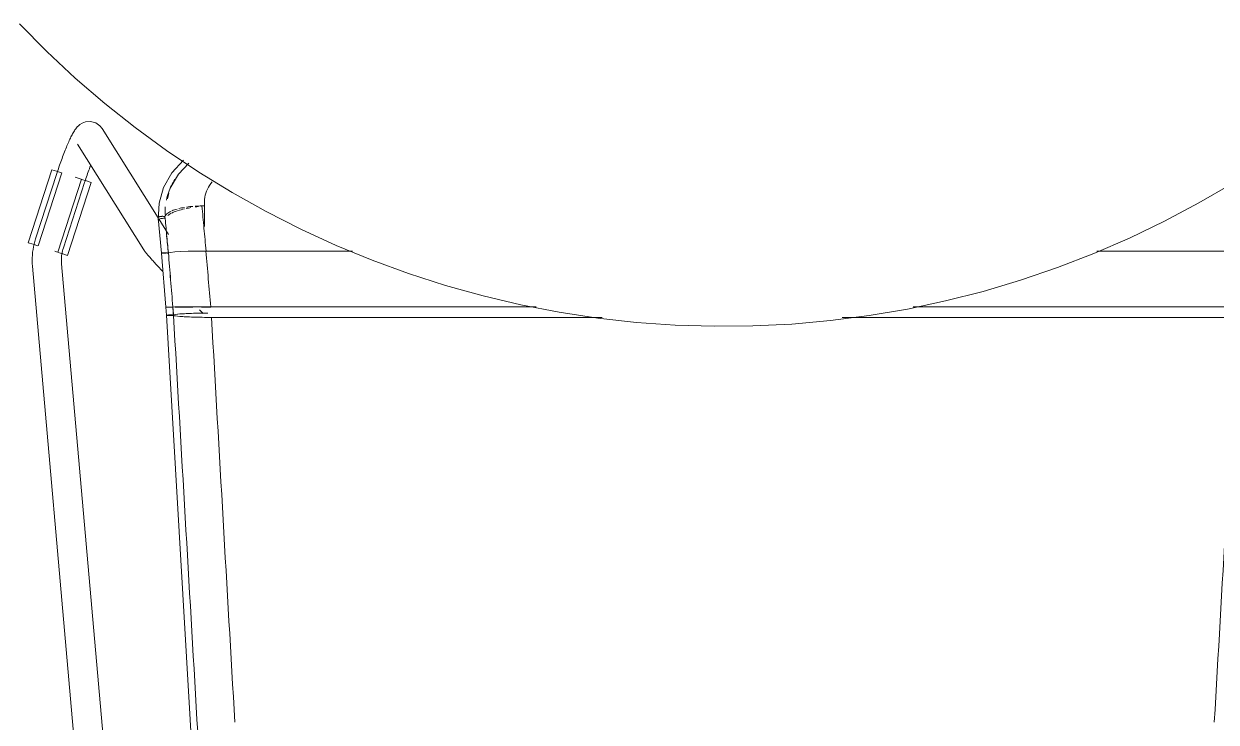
# Model space of a CAD drawing. Header units: millimetres. Extents: x 79795 to 317870, y -36033 to 97293.
# Drawn here: x 227165.2 to 227655.4, y 30496.5 to 30783.8 of the extents above; entities that cross this region are included whole.
import ezdxf

# ---------------------------------------------------------------- set-up
doc = ezdxf.new("R2010")
doc.units = ezdxf.units.MM
doc.header["$MEASUREMENT"] = 0
doc.layers.add('I-FURN', color=8, linetype='CONTINUOUS', lineweight=9)

msp = doc.modelspace()

# ---------------------------------------------------------------- linework, layer by layer
at = {"layer": 'I-FURN'}
for p, q in [((227163.32, 30783.76), (227174.58, 30772.38)), ((227174.58, 30772.38), (227186.27, 30761.47)), ((227186.27, 30761.47), (227198.4, 30751.03)), ((227198.4, 30751.03), (227210.93, 30741.09)), ((227188.24, 30742.37), (227187.62, 30741.85)), ((227189.16, 30742.94), (227188.24, 30742.37)), ((227190.54, 30743.46), (227189.16, 30742.94)), ((227192.51, 30743.63), (227190.54, 30743.46)), ((227194.74, 30743.05), (227192.51, 30743.63)), ((227196.47, 30741.82), (227194.74, 30743.05)), ((227184.54, 30737.26), (227184.31, 30736.78)), ((227184.77, 30737.71), (227184.54, 30737.26)), ((227185, 30738.15), (227184.77, 30737.71)), ((227185.23, 30738.58), (227185, 30738.15)), ((227185.46, 30738.99), (227185.23, 30738.58)), ((227185.69, 30739.39), (227185.46, 30738.99)), ((227185.94, 30739.78), (227185.69, 30739.39)), ((227186.19, 30740.17), (227185.94, 30739.78)), ((227186.47, 30740.56), (227186.19, 30740.17)), ((227186.78, 30740.96), (227186.47, 30740.56)), ((227187.15, 30741.39), (227186.78, 30740.96)), ((227187.62, 30741.85), (227187.15, 30741.39)), ((227196.47, 30741.82), (227197.37, 30740.7)), ((227220.4, 30703.93), (227197.37, 30740.7)), ((227210.93, 30741.09), (227223.85, 30731.65)), ((227182.38, 30732.36), (227182.13, 30731.74)), ((227182.63, 30732.97), (227182.38, 30732.36)), ((227182.88, 30733.57), (227182.63, 30732.97)), ((227183.12, 30734.15), (227182.88, 30733.57)), ((227183.36, 30734.71), (227183.12, 30734.15)), ((227183.6, 30735.25), (227183.36, 30734.71)), ((227183.84, 30735.78), (227183.6, 30735.25)), ((227184.08, 30736.29), (227183.84, 30735.78)), ((227184.31, 30736.78), (227184.08, 30736.29)), ((227187.2, 30734.33), (227214.5, 30690.74)), ((227180.61, 30727.71), (227180.35, 30727.01)), ((227180.86, 30728.41), (227180.61, 30727.71)), ((227181.12, 30729.1), (227180.86, 30728.41)), ((227181.37, 30729.78), (227181.12, 30729.1)), ((227181.62, 30730.44), (227181.37, 30729.78)), ((227181.88, 30731.1), (227181.62, 30730.44)), ((227182.13, 30731.74), (227181.88, 30731.1)), ((227223.85, 30731.65), (227237.14, 30722.74)), ((227226, 30722.51), (227230.74, 30727.66)), ((227166.99, 30693.72), (227176.68, 30723.73)), ((227171.04, 30692.42), (227180.73, 30722.43)), ((227176.68, 30723.73), (227178.64, 30723.1)), ((227178.64, 30723.1), (227180.61, 30722.46)), ((227178.86, 30722.63), (227178.71, 30722.17)), ((227179.1, 30723.37), (227178.86, 30722.63)), ((227179.35, 30724.11), (227179.1, 30723.37)), ((227179.59, 30724.84), (227179.35, 30724.11)), ((227179.85, 30725.57), (227179.59, 30724.84)), ((227180.1, 30726.29), (227179.85, 30725.57)), ((227180.35, 30727.01), (227180.1, 30726.29)), ((227191.62, 30722.88), (227191.39, 30722.21)), ((227191.86, 30723.54), (227191.62, 30722.88)), ((227192.09, 30724.18), (227191.86, 30723.54)), ((227192.33, 30724.82), (227192.09, 30724.18)), ((227192.56, 30725.44), (227192.33, 30724.82)), ((227222.61, 30716.5), (227226, 30722.51)), ((227228.68, 30721.93), (227232.95, 30726.4)), ((227237.14, 30722.74), (227250.77, 30714.36)), ((227178.71, 30722.17), (227169.99, 30695.36)), ((227188.8, 30719.82), (227179.11, 30689.81)), ((227181.41, 30691.65), (227190.12, 30718.47)), ((227183.15, 30688.51), (227192.84, 30718.51)), ((227188.7, 30719.85), (227186.22, 30720.65)), ((227188.91, 30719.78), (227190.89, 30719.14)), ((227190.23, 30718.8), (227190.12, 30718.47)), ((227190.45, 30719.49), (227190.23, 30718.8)), ((227190.68, 30720.18), (227190.45, 30719.49)), ((227190.92, 30720.86), (227190.68, 30720.18)), ((227190.89, 30719.14), (227192.84, 30718.51)), ((227191.15, 30721.54), (227190.92, 30720.86)), ((227191.39, 30722.21), (227191.15, 30721.54)), ((227225.32, 30716.1), (227228.68, 30721.93)), ((227648.25, 30710.07), (227662.06, 30718.15)), ((227220.74, 30709.98), (227222.61, 30716.5)), ((227250.77, 30714.36), (227264.73, 30706.54)), ((227220.45, 30703.07), (227220.74, 30709.98)), ((227238.4, 30708.86), (227239.45, 30708.86)), ((227239.39, 30710.1), (227239.39, 30700.35)), ((227634.13, 30702.56), (227648.25, 30710.07)), ((227220.33, 30703.97), (227221.75, 30689.48)), ((227224.67, 30697.11), (227220.63, 30703.56)), ((227264.73, 30706.54), (227278.99, 30699.29)), ((227278.99, 30699.29), (227293.52, 30692.61)), ((227619.72, 30695.61), (227634.13, 30702.56)), ((227168.95, 30693.09), (227166.99, 30693.72)), ((227170.92, 30692.46), (227168.95, 30693.09)), ((227169.38, 30693.16), (227169.13, 30692.05)), ((227169.66, 30694.27), (227169.38, 30693.16)), ((227169.99, 30695.36), (227169.66, 30694.27)), ((227605.04, 30689.24), (227619.72, 30695.61)), ((227168.68, 30688.65), (227168.61, 30687.51)), ((227168.78, 30689.79), (227168.68, 30688.65)), ((227168.94, 30690.92), (227168.78, 30689.79)), ((227169.13, 30692.05), (227168.94, 30690.92)), ((227179.01, 30689.84), (227177.85, 30690.22)), ((227181.2, 30689.14), (227179.22, 30689.77)), ((227180.64, 30687.74), (227180.7, 30688.4)), ((227180.7, 30688.4), (227180.79, 30689.05)), ((227180.79, 30689.05), (227180.9, 30689.7)), ((227180.9, 30689.7), (227181.04, 30690.35)), ((227181.04, 30690.35), (227181.21, 30690.99)), ((227183.15, 30688.51), (227181.2, 30689.14)), ((227181.21, 30690.99), (227181.4, 30691.63)), ((227181.4, 30691.63), (227181.41, 30691.65)), ((227214.5, 30690.74), (227214.72, 30690.42)), ((227214.72, 30690.42), (227214.9, 30690.16)), ((227214.9, 30690.16), (227215.07, 30689.93)), ((227215.07, 30689.93), (227215.25, 30689.71)), ((227215.25, 30689.71), (227215.43, 30689.49)), ((227215.43, 30689.49), (227215.62, 30689.26)), ((227215.62, 30689.26), (227215.82, 30689.02)), ((227215.82, 30689.02), (227216.03, 30688.76)), ((227216.03, 30688.76), (227216.26, 30688.5)), ((227216.26, 30688.5), (227216.5, 30688.22)), ((227216.5, 30688.22), (227216.76, 30687.92)), ((227221.82, 30689.5), (227221.75, 30689.48)), ((227221.75, 30689.48), (227221.82, 30689.5)), ((227221.75, 30689.48), (227221.81, 30689.45)), ((227221.75, 30689.48), (227223.58, 30667.28)), ((227221.82, 30689.45), (227221.75, 30689.48)), ((227221.81, 30689.45), (227222, 30689.43)), ((227222.01, 30689.53), (227221.82, 30689.5)), ((227222.01, 30689.43), (227221.82, 30689.45)), ((227222, 30689.43), (227222.29, 30689.41)), ((227222.3, 30689.55), (227222.01, 30689.53)), ((227222.01, 30689.53), (227222.31, 30689.55)), ((227222.3, 30689.41), (227222.01, 30689.43)), ((227222.29, 30689.41), (227222.68, 30689.39)), ((227222.69, 30689.56), (227222.3, 30689.55)), ((227222.68, 30689.39), (227222.3, 30689.41)), ((227222.31, 30689.55), (227222.69, 30689.56)), ((227222.68, 30689.39), (227223.13, 30689.38)), ((227223.13, 30689.38), (227222.68, 30689.39)), ((227223.14, 30689.58), (227222.69, 30689.56)), ((227222.69, 30689.56), (227223.15, 30689.58)), ((227223.13, 30689.38), (227223.62, 30689.37)), ((227223.62, 30689.37), (227223.13, 30689.38)), ((227223.63, 30689.58), (227223.14, 30689.58)), ((227223.15, 30689.58), (227223.64, 30689.58)), ((227224.13, 30689.58), (227223.63, 30689.58)), ((227223.64, 30689.58), (227224.13, 30689.58)), ((227224.12, 30689.38), (227224.59, 30689.38)), ((227224.59, 30689.38), (227224.12, 30689.38)), ((227224.6, 30689.57), (227224.13, 30689.58)), ((227224.13, 30689.58), (227224.6, 30689.57)), ((227225.49, 30689.76), (227224.6, 30689.57)), ((227224.6, 30689.57), (227225.49, 30689.76)), ((227227.23, 30689.94), (227225.49, 30689.76)), ((227225.49, 30689.76), (227227.21, 30689.94)), ((227229.71, 30690.09), (227227.23, 30689.94)), ((227227.23, 30689.94), (227229.66, 30690.09)), ((227229.7, 30690.09), (227232.74, 30690.2)), ((227232.81, 30690.21), (227229.71, 30690.09)), ((227232.8, 30690.21), (227236.24, 30690.28)), ((227236.24, 30690.28), (227232.81, 30690.21)), ((227240.1, 30690.31), (227236.34, 30690.28)), ((227236.34, 30690.28), (227239.98, 30690.31)), ((227300.22, 30690.31), (227240.1, 30690.31)), ((227240.1, 30690.31), (227300.22, 30690.31)), ((227293.52, 30692.61), (227308.32, 30686.51)), ((227590.12, 30683.47), (227605.04, 30689.24)), ((227666.42, 30690.31), (227606.3, 30690.31)), ((227606.3, 30690.31), (227666.42, 30690.31)), ((227168.61, 30687.51), (227168.6, 30686.37)), ((227168.6, 30686.37), (227168.63, 30685.23)), ((227168.63, 30685.23), (227168.7, 30684.09)), ((227168.7, 30684.09), (227168.71, 30684.04)), ((227168.71, 30684.04), (227207.66, 30240.72)), ((227180.6, 30686.41), (227180.61, 30687.08)), ((227180.62, 30685.75), (227180.6, 30686.41)), ((227180.61, 30687.08), (227180.64, 30687.74)), ((227180.66, 30685.09), (227180.62, 30685.75)), ((227217.94, 30260.75), (227180.66, 30685.09)), ((227216.76, 30687.92), (227217.04, 30687.62)), ((227217.04, 30687.62), (227217.32, 30687.29)), ((227217.32, 30687.29), (227217.62, 30686.96)), ((227217.62, 30686.96), (227217.94, 30686.6)), ((227217.94, 30686.6), (227218.27, 30686.24)), ((227218.27, 30686.24), (227218.61, 30685.86)), ((227218.61, 30685.86), (227218.97, 30685.47)), ((227218.97, 30685.47), (227219.34, 30685.07)), ((227219.34, 30685.07), (227219.72, 30684.66)), ((227219.72, 30684.66), (227220.11, 30684.23)), ((227220.11, 30684.23), (227220.51, 30683.8)), ((227220.51, 30683.8), (227220.92, 30683.35)), ((227220.92, 30683.35), (227221.35, 30682.9)), ((227308.32, 30686.51), (227323.34, 30681.01)), ((227574.98, 30678.3), (227590.12, 30683.47)), ((227221.35, 30682.9), (227221.78, 30682.44)), ((227221.78, 30682.44), (227222.22, 30681.97)), ((227323.34, 30681.01), (227338.57, 30676.12)), ((227559.64, 30673.73), (227574.98, 30678.3)), ((227338.57, 30676.12), (227353.99, 30671.84)), ((227544.14, 30669.79), (227559.64, 30673.73)), ((227353.99, 30671.84), (227369.56, 30668.18)), ((227528.49, 30666.46), (227544.14, 30669.79)), ((227223.85, 30663.92), (227223.58, 30667.28)), ((227223.65, 30667.27), (227223.58, 30667.28)), ((227223.58, 30667.28), (227223.65, 30667.28)), ((227223.64, 30667.28), (227223.58, 30667.28)), ((227223.58, 30667.28), (227223.65, 30667.27)), ((227224.12, 30667.28), (227223.83, 30667.28)), ((227223.84, 30667.28), (227224.13, 30667.28)), ((227223.92, 30663.94), (227223.85, 30663.92)), ((227223.85, 30663.92), (227243.14, 30332.01)), ((227223.85, 30663.92), (227223.92, 30663.89)), ((227224.11, 30663.97), (227223.92, 30663.94)), ((227223.92, 30663.89), (227224.11, 30663.86)), ((227224.41, 30663.99), (227224.11, 30663.97)), ((227224.11, 30663.86), (227224.4, 30663.84)), ((227224.51, 30667.28), (227224.12, 30667.28)), ((227224.13, 30667.28), (227224.51, 30667.28)), ((227224.52, 30667.27), (227224.13, 30667.27)), ((227224.13, 30667.27), (227224.51, 30667.27)), ((227224.4, 30663.84), (227224.78, 30663.82)), ((227224.79, 30664.01), (227224.41, 30663.99)), ((227224.51, 30667.28), (227224.96, 30667.28)), ((227224.96, 30667.28), (227224.51, 30667.28)), ((227224.51, 30667.27), (227224.96, 30667.27)), ((227224.97, 30667.27), (227224.52, 30667.27)), ((227224.78, 30663.82), (227225.23, 30663.81)), ((227225.24, 30664.02), (227224.79, 30664.01)), ((227224.96, 30667.28), (227225.45, 30667.28)), ((227225.45, 30667.28), (227224.96, 30667.28)), ((227224.96, 30667.27), (227225.46, 30667.27)), ((227225.46, 30667.27), (227224.97, 30667.27)), ((227225.23, 30663.81), (227225.72, 30663.81)), ((227225.73, 30664.03), (227225.24, 30664.02)), ((227225.45, 30667.28), (227225.95, 30667.28)), ((227225.95, 30667.28), (227225.45, 30667.28)), ((227225.95, 30667.27), (227225.46, 30667.27)), ((227225.46, 30667.27), (227225.95, 30667.27)), ((227225.72, 30663.81), (227226.22, 30663.81)), ((227226.23, 30664.03), (227225.73, 30664.03)), ((227225.95, 30667.28), (227226.42, 30667.28)), ((227226.42, 30667.28), (227225.95, 30667.28)), ((227226.42, 30667.27), (227225.95, 30667.27)), ((227225.95, 30667.27), (227226.42, 30667.27)), ((227226.22, 30663.81), (227226.69, 30663.82)), ((227226.7, 30664.02), (227226.23, 30664.03)), ((227226.42, 30667.28), (227227.31, 30667.3)), ((227227.3, 30667.3), (227226.42, 30667.28)), ((227226.69, 30663.82), (227227.58, 30663.61)), ((227227.6, 30664.23), (227226.7, 30664.02)), ((227229.05, 30667.31), (227227.3, 30667.3)), ((227227.31, 30667.3), (227229.05, 30667.31)), ((227229.07, 30667.24), (227227.32, 30667.25)), ((227227.32, 30667.25), (227229.07, 30667.24)), ((227227.58, 30663.61), (227229.33, 30663.41)), ((227229.35, 30664.42), (227227.6, 30664.23)), ((227231.55, 30667.32), (227229.05, 30667.31)), ((227229.06, 30667.31), (227231.55, 30667.32)), ((227231.57, 30667.23), (227229.07, 30667.24)), ((227229.07, 30667.24), (227231.57, 30667.23)), ((227231.84, 30664.58), (227229.35, 30664.42)), ((227234.69, 30667.33), (227231.55, 30667.32)), ((227231.56, 30667.32), (227234.69, 30667.33)), ((227234.7, 30667.22), (227231.57, 30667.23)), ((227231.57, 30667.23), (227234.69, 30667.22)), ((227234.96, 30664.7), (227231.84, 30664.58)), ((227234.69, 30667.33), (227238.25, 30667.34)), ((227238.25, 30667.34), (227234.69, 30667.33)), ((227238.51, 30664.78), (227234.96, 30664.7)), ((227237.35, 30666.19), (227238.82, 30664.66)), ((227242.04, 30667.34), (227238.25, 30667.34)), ((227242.03, 30667.21), (227238.25, 30667.21)), ((227238.25, 30667.21), (227242.03, 30667.21)), ((227238.26, 30667.34), (227242.04, 30667.34)), ((227240.77, 30664.81), (227238.51, 30664.78)), ((227242.04, 30667.34), (227375.78, 30667.34)), ((227375.78, 30667.34), (227242.04, 30667.34)), ((227369.56, 30668.18), (227385.27, 30665.15)), ((227385.27, 30665.15), (227401.09, 30662.74)), ((227496.85, 30661.71), (227512.72, 30663.77)), ((227512.72, 30663.77), (227528.49, 30666.46)), ((227530.84, 30667.34), (227664.47, 30667.34)), ((227664.47, 30667.34), (227530.84, 30667.34)), ((227229.33, 30663.41), (227231.83, 30663.25)), ((227231.83, 30663.25), (227234.96, 30663.13)), ((227234.96, 30663.13), (227238.52, 30663.05)), ((227238.52, 30663.05), (227242.31, 30663.02)), ((227242.31, 30663.02), (227402.88, 30663.02)), ((227402.88, 30663.02), (227242.31, 30663.02)), ((227401.09, 30662.74), (227416.99, 30660.97)), ((227416.99, 30660.97), (227432.95, 30659.84)), ((227432.95, 30659.84), (227448.94, 30659.35)), ((227448.94, 30659.35), (227464.94, 30659.5)), ((227464.94, 30659.5), (227480.92, 30660.28)), ((227480.92, 30660.28), (227496.85, 30661.71)), ((227501.61, 30663.02), (227664.21, 30663.02)), ((227664.21, 30663.02), (227501.61, 30663.02))]:
    msp.add_line(p, q, dxfattribs=at)
for points, knots in [([(227223.77, 30711.21), (227224.21, 30713.29), (227225.19, 30716.25), (227226.74, 30718.91), (227227.27, 30719.72)], [-0.8210019, -0.8210019, -0.8210019, -0.8210019, -0.6666667, -0.5975811, -0.5975811, -0.5975811, -0.5975811]), ([(227239.45, 30708.86), (227239.23, 30711.24), (227239.86, 30714.85), (227241.79, 30717.85), (227242.56, 30718.75)], [0, 0, 0, 0, 0.3333333, 0.5, 0.5, 0.5, 0.5]), ([(227220.38, 30704.12), (227220.39, 30704.14), (227220.44, 30704.19), (227220.55, 30704.26), (227220.74, 30704.36), (227221.06, 30704.46), (227221.45, 30704.54), (227221.81, 30704.57), (227222.19, 30704.59), (227222.63, 30704.59), (227222.99, 30704.55), (227223.16, 30704.52)], [0.5555556, 0.5555556, 0.5555556, 0.5555556, 0.5833333, 0.6180556, 0.6527778, 0.7222222, 0.7916667, 0.8263889, 0.8611111, 0.9305556, 1, 1, 1, 1]), ([(227223.27, 30703.79), (227223.04, 30703.8), (227222.56, 30703.8), (227221.81, 30703.71), (227221.14, 30703.56), (227220.71, 30703.38), (227220.55, 30703.27), (227220.51, 30703.22)], [-1, -1, -1, -1, -0.90625, -0.8125, -0.71875, -0.625, -0.5625, -0.5625, -0.5625, -0.5625]), ([(227223.85, 30663.92), (227223.85, 30663.94), (227223.99, 30663.96), (227224.39, 30663.99), (227224.77, 30664.01), (227225.23, 30664.02), (227225.73, 30664.03), (227226.23, 30664.03), (227226.55, 30664.02), (227226.69, 30664.02)], [-0.5, -0.5, -0.5, -0.5, -0.375, -0.3125, -0.25, -0.1875, -0.125, -0.0625, 0, 0, 0, 0]), ([(227226.69, 30663.82), (227226.46, 30663.81), (227225.97, 30663.8), (227225.34, 30663.81), (227224.88, 30663.82), (227224.46, 30663.83), (227224.01, 30663.87), (227223.85, 30663.9), (227223.85, 30663.92)], [-1, -1, -1, -1, -0.90625, -0.8125, -0.765625, -0.71875, -0.625, -0.501507, -0.501507, -0.501507, -0.501507]), ([(227226.69, 30664.02), (227226.98, 30664.16), (227228.38, 30664.37), (227231.73, 30664.59), (227234.88, 30664.71), (227238, 30664.78), (227240.01, 30664.8), (227240.77, 30664.81)], [-1, -1, -1, -1, -0.6666667, -0.5, -0.3333333, -0.1666667, -0.0664381, -0.0664381, -0.0664381, -0.0664381]), ([(227242.31, 30663.02), (227241.03, 30663.02), (227238.48, 30663.04), (227234.88, 30663.12), (227231.71, 30663.24), (227228.35, 30663.46), (227226.97, 30663.67), (227226.69, 30663.82)], [-1, -1, -1, -1, -0.833333, -0.666667, -0.5, -0.333333, 0, 0, 0, 0])]:
    msp.add_open_spline(points, degree=3, knots=knots, dxfattribs=at)
for points in [[(227242.17, 30718.27), (227242.3, 30718.43), (227242.43, 30718.59), (227242.56, 30718.75)], [(227224.83, 30713.92), (227224.57, 30713.21), (227224.39, 30712.49), (227224.26, 30711.75)], [(227223.2, 30706.06), (227223.21, 30706.88), (227223.25, 30707.71), (227223.33, 30708.53)], [(227226.16, 30706.89), (227226.75, 30707.14), (227227.41, 30707.37), (227228.14, 30707.58)], [(227231.21, 30707.64), (227230.29, 30707.43), (227229.35, 30707.2), (227228.5, 30706.95)], [(227228.82, 30707.76), (227229.56, 30707.95), (227230.36, 30708.11), (227231.19, 30708.26)], [(227233.87, 30708.18), (227233.19, 30708.06), (227232.54, 30707.93), (227231.88, 30707.79)], [(227232.05, 30708.39), (227232.9, 30708.51), (227233.77, 30708.63), (227234.68, 30708.69)], [(227236.99, 30708.62), (227236.51, 30708.57), (227236.04, 30708.51), (227235.58, 30708.44)], [(227235.61, 30708.76), (227236.52, 30708.82), (227237.45, 30708.85), (227238.4, 30708.86)], [(227238.4, 30708.86), (227238.66, 30705.83), (227239.2, 30699.69), (227239.79, 30693.44), (227240.1, 30690.31)], [(227239.45, 30708.86), (227239.4, 30709.36), (227239.38, 30709.87), (227239.39, 30710.38)], [(227223.16, 30704.52), (227223.31, 30704.92), (227223.87, 30705.67), (227225.02, 30706.37), (227225.71, 30706.69)], [(227223.16, 30704.52), (227223.4, 30702.08), (227223.88, 30697.13), (227224.36, 30692.09), (227224.6, 30689.57)], [(227223.31, 30707.3), (227223.25, 30706.66), (227223.24, 30706), (227223.25, 30705.35)], [(227225.75, 30705.83), (227225.11, 30705.52), (227224.72, 30705.2), (227224.39, 30704.88)], [(227228.17, 30706.8), (227227.36, 30706.53), (227226.55, 30706.25), (227225.99, 30705.95)], [(227223.88, 30696.47), (227224.12, 30694.12), (227224.35, 30691.76), (227224.59, 30689.38)], [(227225.5, 30678.43), (227225.2, 30682.09), (227224.89, 30685.74), (227224.59, 30689.38)], [(227226.42, 30667.28), (227226.11, 30671), (227225.51, 30678.44), (227224.91, 30685.86), (227224.6, 30689.57)], [(227241.01, 30678.83), (227240.67, 30682.66), (227240.32, 30686.48), (227239.98, 30690.31)], [(227242.04, 30667.34), (227241.7, 30671.17), (227241.36, 30675), (227241.01, 30678.83)], [(227225.9, 30673.59), (227225.87, 30674), (227225.83, 30674.41), (227225.8, 30674.82)], [(227226.42, 30667.28), (227226.46, 30666.71), (227226.55, 30665.55), (227226.64, 30664.39), (227226.69, 30663.82)], [(227226.42, 30667.27), (227226.47, 30666.73), (227226.56, 30665.64), (227226.65, 30664.56), (227226.69, 30664.02)], [(227246.01, 30331.82), (227242.79, 30387.06), (227236.35, 30497.65), (227229.91, 30608.41), (227226.69, 30663.82)], [(227251.89, 30496.53), (227248.7, 30551.99), (227245.5, 30607.5), (227242.31, 30663.02)], [(227664.21, 30663.02), (227661.01, 30607.5), (227657.82, 30551.97), (227654.62, 30496.53)]]:
    msp.add_open_spline(points, degree=3, dxfattribs=at)

doc.saveas('drawing.dxf')
